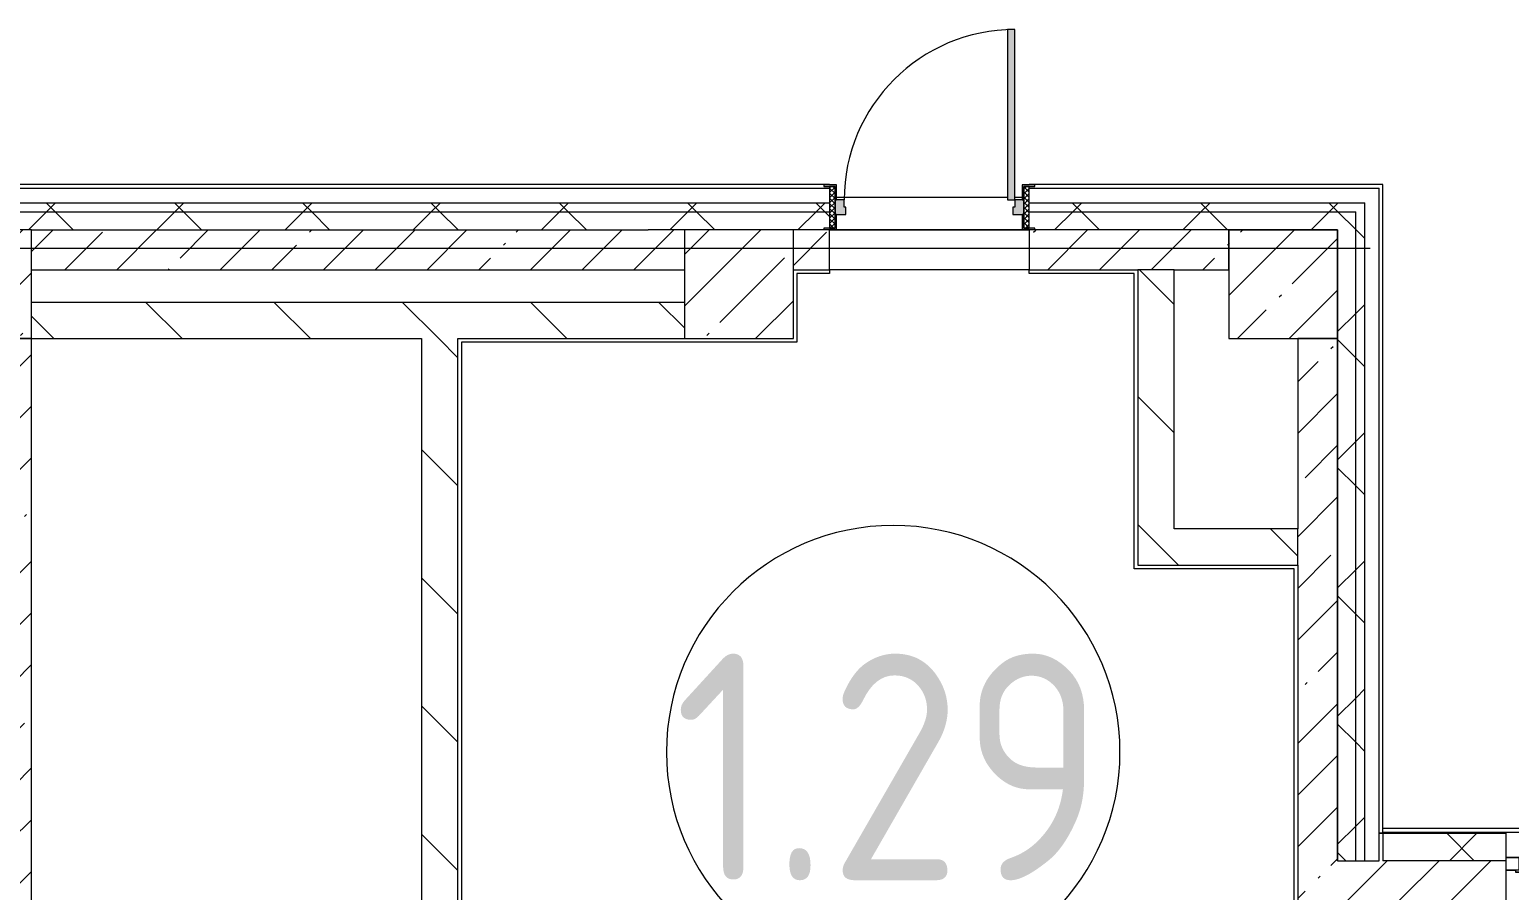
# Model space of a CAD drawing. Header units: millimetres. Extents: x 54725 to 263872, y -8553 to 29614.
# Drawn here: x 163262 to 171419, y 23456 to 28205 of the extents above; entities that cross this region are included whole.
import ezdxf

# ---------------------------------------------------------------- set-up
doc = ezdxf.new("R2010")
doc.units = ezdxf.units.MM
for name, color, linetype, lineweight in [('A-AREA-IDEN', 7, 'Continuous', 9), ('A-GLAZ-2', 7, 'Continuous', 5), ('A-WALL', 7, 'Continuous', 9), ('A-WALL-4', 7, 'Continuous', 5), ('I-WALL-3', 7, 'Continuous', 5), ('S-COLS', 7, 'Continuous', 5), ('S-STRS-4', 7, 'Continuous', 5), ('Оси', 7, 'Continuous', 9)]:
    doc.layers.add(name, color=color, linetype=linetype, lineweight=lineweight)
for name, color, linetype, lineweight, true_color in [('A-DOOR-3', 7, 'Continuous', 5, 0xaaaaaa), ('A-DOOR-4', 7, 'Continuous', 5, 0xe2e2e2), ('A-DOOR-FRAM-2', 7, 'Continuous', 5, 0xe2e2e2), ('A-DOOR-FRAM-3', 7, 'Continuous', 5, 0xaaaaaa), ('A-FLOR-1', 7, 'Continuous', 5, 0xaaaaaa)]:
    doc.layers.add(name, color=color, linetype=linetype, lineweight=lineweight, true_color=true_color)
doc.styles.add('GOST Common_3', font='GOST_Common.ttf', dxfattribs={"width": 0.9, "height": 1250})
pattern_1 = [(45, (136861.56, 0), (-285.123, 285.123), []), (45, (137146.7, 0), (-285.123, 285.123), [504.031, -100.806, 16.764, -84.042])]
pattern_2 = [(135, (136861.56, 0), (-353.5534, -353.5534), [])]
pattern_3 = [(45, (136861.56, 0), (-353.5534, 353.5534), []), (135, (136861.56, 0), (-353.5534, -353.5534), [])]

# ---------------------------------------------------------------- blocks, each defined once
blk = doc.blocks.new('BSC_Колонна _Прямоугольная - 600х600-V126-Общий план 1 этажа с размещением фрагментов 1_10-1_12')
at = {"layer": 'S-COLS'}
h = blk.add_hatch(dxfattribs=at)
h.set_pattern_fill('FP_89', color=256, style=0, pattern_type=2)
h.set_pattern_definition([(45, (-26110, -26800), (-285.123, 285.123), []), (45, (-25824.88, -26800), (-285.123, 285.123), [504.031, -100.806, 16.764, -84.042])])
h.paths.add_polyline_path([(-300, -300), (300, -300), (300, 300), (-300, 300), (-300, 80)])
for p, q in [((300, 300), (-300, 300)), ((-300, 300), (-300, -300)), ((300, -300), (300, 300)), ((-300, -300), (300, -300))]:
    blk.add_line(p, q, dxfattribs=at)
blk = doc.blocks.new('BSC_Колонна _Прямоугольная - 600х600-V160-Общий план 1 этажа с размещением фрагментов 1_10-1_12')
at = {"layer": 'S-COLS'}
h = blk.add_hatch(dxfattribs=at)
h.set_pattern_fill('FP_108', color=256, style=0, pattern_type=2)
h.set_pattern_definition([(45, (-30310, -26800), (-285.123, 285.123), []), (45, (-30024.88, -26800), (-285.123, 285.123), [504.031, -100.806, 16.764, -84.042])])
h.paths.add_polyline_path([(213.9, -300), (300, -300), (300, 300), (-300, 300), (-300, -300)])
for p, q in [((300, 300), (-300, 300)), ((-300, 300), (-300, -300)), ((300, -300), (300, 300)), ((-300, -300), (300, -300))]:
    blk.add_line(p, q, dxfattribs=at)
blk = doc.blocks.new('120_Окно_СКБ_2Ст - 120_Окно_СКБ_2Ст 3100х2500 _мал_створка слева_-V186-Общий план 1 этажа с размещением фрагментов 1_10-1_12')
at = {"layer": 'A-GLAZ-2'}
for p, q in [((-1550, -127), (-1550, -57)), ((-1550, -57), (-1480, -57)), ((1550, -57), (-1550, -57)), ((-1480, -57), (-1480, -127)), ((650, -127), (650, -57)), ((650, -57), (720, -57)), ((720, -57), (720, -127)), ((1480, -127), (1480, -57)), ((1480, -57), (1550, -57)), ((1550, -57), (1550, -127)), ((-1480, -127), (-1550, -127)), ((-1550, -127), (-1500, -127)), ((-1480, -127), (-1500, -127)), ((-1500, -127), (-1500, -137)), ((-1500, -137), (670, -137)), ((670, -137), (-1500, -137)), ((650, -87), (-1480, -87)), ((-1480, -87), (-1480, -127)), ((-1430, -137), (-1430, -87)), ((-1430, -107), (600, -107)), ((600, -117), (-1430, -117)), ((600, -137), (600, -87)), ((650, -127), (650, -87)), ((720, -127), (650, -127)), ((670, -127), (650, -127)), ((670, -127), (700, -127)), ((670, -137), (670, -127)), ((720, -127), (700, -127)), ((700, -127), (700, -137)), ((700, -137), (1500, -137)), ((1500, -137), (700, -137)), ((1480, -87), (720, -87)), ((720, -87), (720, -127)), ((770, -137), (770, -87)), ((770, -107), (1430, -107)), ((1430, -117), (770, -117)), ((1430, -137), (1430, -87)), ((1480, -127), (1480, -87)), ((1550, -127), (1480, -127)), ((1500, -127), (1480, -127)), ((1500, -127), (1550, -127)), ((1500, -137), (1500, -127))]:
    blk.add_line(p, q, dxfattribs=at)
blk = doc.blocks.new('Перекрытия 3 - Перекрытия 4-20977624-Общий план 1 этажа с размещением фрагментов 1_10-1_12')
at = {"layer": 'S-STRS-4'}
h = blk.add_hatch(dxfattribs=at)
h.set_pattern_fill('FP_61', color=256, style=0, pattern_type=2)
h.set_pattern_definition([(45, (0, 0), (-285.123, 285.123), []), (45, (285.12, 0), (-285.123, 285.123), [504.031, -100.806, 16.764, -84.042])])
h.paths.add_polyline_path([(23710, 20500), (25033.8, 20500), (25033.8, 26500), (23710, 26500), (23710, 20832.3)])
h.paths.add_polyline_path([(25810, 20500), (26410, 20500), (26410, 22000), (25810, 22000), (25810, 21389.4)])
h.paths.add_polyline_path([(26328.7, 22600), (26410, 22600), (26410, 26500), (25810, 26500), (25810, 22600), (26044.5, 22600)])
for p, q in [((26410, 26500), (25810, 26500)), ((26410, 22600), (26410, 26500)), ((26410, 22600), (26410, 26500))]:
    blk.add_line(p, q, dxfattribs=at)
blk = doc.blocks.new('110_Дверь_СКБ_1Ст_Наружная - ДН-2д_л__ Дверь из подвала ЛК _900 мм в свету_ 3300 фрамуга метал-22954314-Общий план 1 этажа с размещением фрагментов 1_10-1_12')
at = {"layer": 'A-DOOR-3'}
h = blk.add_hatch(dxfattribs=at)
h.set_pattern_fill('FP_147', color=256, style=0, pattern_type=2)
h.set_pattern_definition([(135, (1756.41, 179.685), (-14.14214, -14.14214), []), (225, (1756.41, 179.685), (14.14214, -14.14214), [])])
h.paths.add_polyline_path([(569.5, -125), (569.5, 105), (539.5, 105), (539.5, -125)])
at = {"layer": 'A-DOOR-4'}
h = blk.add_hatch(color=256, dxfattribs=at)
h.paths.add_polyline_path([(-492.5, 30), (-492.5, 113), (-562.5, 113), (-562.5, 105), (-500.5, 105), (-500.5, 30)])
h.paths.add_polyline_path([(539.5, 30), (539.5, 105), (601.5, 105), (601.5, 113), (531.5, 113), (531.5, 30)])
h = blk.add_hatch(color=256, dxfattribs=at)
h.paths.add_polyline_path([(539.5, -50), (539.5, 30), (489.5, 30), (489.5, -10), (479.5, -10), (479.5, -50), (489.5, -50)])
h.paths.add_polyline_path([(-450.5, -50), (-440.5, -50), (-440.5, -10), (-450.5, -10), (-450.5, 30), (-500.5, 30), (-500.5, -50)])
h = blk.add_hatch(color=256, dxfattribs=at)
h.paths.add_polyline_path([(-562.5, -133), (-492.5, -133), (-492.5, -50), (-500.5, -50), (-500.5, -125), (-562.5, -125)])
h.paths.add_polyline_path([(601.5, -133), (601.5, -125), (539.5, -125), (539.5, -50), (531.5, -50), (531.5, -133), (569.5, -133)])
at = {"layer": 'A-DOOR-FRAM-2'}
blk.add_hatch(color=256, dxfattribs=at).paths.add_polyline_path([(489.5, 30), (489.5, 970), (449.5, 970), (449.5, 30)])
at = {"layer": 'A-DOOR-FRAM-3'}
h = blk.add_hatch(dxfattribs=at)
h.set_pattern_fill('FP_148', color=256, style=0, pattern_type=2)
h.set_pattern_definition([(45, (-366.384, 179.685), (-14.1421, 14.1421), []), (135, (-366.384, 179.685), (-14.1421, -14.1421), [])])
h.paths.add_polyline_path([(-530.5, -125), (-500.5, -119.6), (-500.5, 105), (-530.5, 105), (-530.5, -119.5)])
at = {"layer": 'A-DOOR-3'}
for p, q in [((489.5, 970), (449.5, 970)), ((449.5, 970), (449.5, 30)), ((489.5, 30), (489.5, 970)), ((-492.5, 113), (-562.5, 113)), ((-562.5, 113), (-562.5, 105)), ((-562.5, 105), (-500.5, 105)), ((-500.5, 105), (-500.5, 30)), ((-492.5, 30), (-492.5, 113)), ((601.5, 113), (531.5, 113)), ((531.5, 113), (531.5, 30)), ((539.5, 30), (539.5, 105)), ((539.5, 105), (601.5, 105)), ((601.5, 105), (601.5, 113)), ((-500.5, 30), (-492.5, 30)), ((449.5, 30), (489.5, 30)), ((531.5, 30), (539.5, 30)), ((-492.5, -50), (-500.5, -50)), ((-500.5, -50), (-500.5, -125)), ((-492.5, -133), (-492.5, -50)), ((539.5, -50), (531.5, -50)), ((531.5, -50), (531.5, -133)), ((539.5, -125), (539.5, -50)), ((-562.5, -125), (-562.5, -133)), ((-500.5, -125), (-562.5, -125)), ((-562.5, -133), (-492.5, -133)), ((531.5, -133), (601.5, -133)), ((601.5, -125), (539.5, -125)), ((601.5, -133), (601.5, -125))]:
    blk.add_line(p, q, dxfattribs=at)
blk.add_arc((489.5, 30), 940, 90, 180, dxfattribs=at)
at = {"layer": 'A-DOOR-FRAM-3'}
for p, q in [((-500.5, 105), (-530.5, 105)), ((-530.5, 105), (-530.5, -125)), ((-500.5, -125), (-500.5, 105)), ((569.5, 105), (539.5, 105)), ((539.5, 105), (539.5, -125)), ((569.5, -125), (569.5, 105)), ((-450.5, 30), (-500.5, 30)), ((-500.5, 30), (-500.5, -50)), ((-450.5, -10), (-450.5, 30)), ((489.5, 30), (489.5, -10)), ((539.5, 30), (489.5, 30)), ((539.5, -50), (539.5, 30)), ((-500.5, -50), (-440.5, -50)), ((-440.5, -10), (-450.5, -10)), ((-440.5, -50), (-440.5, -10)), ((489.5, -10), (479.5, -10)), ((479.5, -10), (479.5, -50)), ((479.5, -50), (539.5, -50)), ((-530.5, -125), (-500.5, -125)), ((539.5, -125), (569.5, -125))]:
    blk.add_line(p, q, dxfattribs=at)
blk = doc.blocks.new('Марка_Помещения - Номер-25198446-Общий план 1 этажа с размещением фрагментов 1_10-1_12')
at = {"layer": 'A-AREA-IDEN'}
for start, end in [(360, 180), (180, 360)]:
    blk.add_arc((0, 0), 2.5, start, end, dxfattribs=at)

msp = doc.modelspace()

# ---------------------------------------------------------------- hatches: boundary and pattern name
at = {"layer": 'A-WALL-4'}
h = msp.add_hatch(dxfattribs=at)
h.set_pattern_fill('FP_84', color=256, style=0, pattern_type=2)
h.set_pattern_definition(pattern_3)
h.paths.add_polyline_path([(170572, 27200), (170621.6, 27200), (170621.6, 27250), (168771.6, 27250), (168771.6, 27200), (170571.6, 27200)])
h.paths.add_polyline_path([(156471.8, 27200), (157071.6, 27200), (157071.6, 27250), (156471.8, 27250), (156471.8, 27210)])
h.paths.add_polyline_path([(158771.6, 27200), (167671.6, 27200), (167671.6, 27250), (158771.6, 27250), (158771.6, 27210)])
h.paths.add_polyline_path([(151621.6, 27200), (151971.8, 27202.5), (151971.8, 27250), (150591.6, 27250), (150591.6, 27200), (151171.6, 27200)])
h.paths.add_polyline_path([(153751, 27200), (153771.8, 27200), (153771.8, 27250), (152871.8, 27250), (152871.8, 27200), (153460.4, 27200)])
h.paths.add_polyline_path([(154799.8, 27200), (155571.8, 27200), (155571.8, 27250), (154671.8, 27250), (154671.8, 27200)])
h = msp.add_hatch(dxfattribs=at)
h.set_pattern_fill('FP_84', color=256, style=0, pattern_type=2)
h.set_pattern_definition(pattern_3)
h.paths.add_polyline_path([(161092.7, 27100), (167639.6, 27102), (167639.6, 27110), (167671.6, 27115.5), (167671.6, 27200), (158771.6, 27200), (158771.6, 27100), (159371.6, 27100)])
h.paths.add_polyline_path([(152871.8, 27100), (153771.8, 27100), (153771.8, 27200), (152871.8, 27197.6)])
h.paths.add_polyline_path([(151971.8, 27100), (151971.8, 27200), (150591.6, 27200), (150591.6, 27100), (151653.4, 27100)])
h.paths.add_polyline_path([(170571.6, 27100), (170571.6, 27200), (168771.6, 27200), (168771.6, 27110), (168803.6, 27109.2), (168803.6, 27102), (170531.9, 27100)])
h.paths.add_polyline_path([(154671.8, 27100), (155571.8, 27100), (155571.8, 27200), (154671.8, 27200), (154671.8, 27166.5)])
h.paths.add_polyline_path([(156471.8, 27100), (157071.6, 27100), (157071.6, 27200), (156471.8, 27200), (156471.8, 27116.6)])
h = msp.add_hatch(dxfattribs=at)
h.set_pattern_fill('FP_84', color=256, style=0, pattern_type=2)
h.set_pattern_definition(pattern_3)
h.paths.add_polyline_path([(170571.6, 23620), (170621.6, 23620), (170621.6, 27200), (170571.6, 27199.5), (170571.6, 23635.6)])
h = msp.add_hatch(dxfattribs=at)
h.set_pattern_fill('FP_84', color=256, style=0, pattern_type=2)
h.set_pattern_definition(pattern_3)
h.paths.add_polyline_path([(170531.9, 23620), (170571.6, 23620), (170571.6, 27100), (170471.6, 27100), (170471.8, 23620)])
h = msp.add_hatch(dxfattribs=at)
h.set_pattern_fill('FP_84', color=256, style=0, pattern_type=2)
h.set_pattern_definition(pattern_3)
h.paths.add_polyline_path([(171056.3, 23620), (171401.6, 23620), (171401.6, 23769.7), (170721.6, 23769.7), (170721.6, 23620), (170901.1, 23620)])
h.paths.add_polyline_path([(175351.6, 23620), (175351.6, 23769.7), (174501.6, 23769.7), (174501.6, 23620), (175344.3, 23620)])
at = {"layer": 'I-WALL-3'}
h = msp.add_hatch(dxfattribs=at)
h.set_pattern_fill('FP_61', color=256, style=0, pattern_type=2)
h.set_pattern_definition(pattern_1)
h.paths.add_polyline_path([(165287.9, 26880), (166671.6, 26880), (166671.6, 27100), (163271.6, 27100), (163271.6, 26880), (163309.6, 26880)])
h = msp.add_hatch(dxfattribs=at)
h.set_pattern_fill('FP_61', color=256, style=0, pattern_type=2)
h.set_pattern_definition(pattern_1)
h.paths.add_polyline_path([(169571, 26880), (169871.6, 26880), (169871.6, 27100), (168771.6, 27100), (168771.6, 26880), (169483.1, 26880)])
h.paths.add_polyline_path([(166871.6, 26880), (166871.6, 27100), (166671.6, 27100), (166671.6, 26880), (166851.6, 26880)])
h.paths.add_polyline_path([(167471.6, 26880), (167671.6, 26880), (167671.6, 27100), (167471.6, 27095.1), (167471.6, 26900)])
h = msp.add_hatch(dxfattribs=at)
h.set_pattern_fill('FP_83', color=256, style=0, pattern_type=2)
h.set_pattern_definition(pattern_2)
h.paths.add_polyline_path([(169483.1, 25450), (169571, 25450), (169571, 26880), (169371, 26880), (169371, 25450)])
h = msp.add_hatch(dxfattribs=at)
h.set_pattern_fill('FP_83', color=256, style=0, pattern_type=2)
h.set_pattern_definition(pattern_2)
h.paths.add_polyline_path([(166871.6, 26500), (166871.6, 26700), (163271.6, 26700), (163271.6, 26500), (166851.6, 26500)])
h = msp.add_hatch(dxfattribs=at)
h.set_pattern_fill('FP_83', color=256, style=0, pattern_type=2)
h.set_pattern_definition(pattern_2)
h.paths.add_polyline_path([(165421.6, 15200), (165621.6, 15200), (165621.6, 26500), (165421.6, 26500), (165421.6, 15220)])
h = msp.add_hatch(dxfattribs=at)
h.set_pattern_fill('FP_61', color=256, style=0, pattern_type=2)
h.set_pattern_definition(pattern_1)
h.paths.add_polyline_path([(170251.6, 22600), (170471.6, 22600), (170471.6, 26500), (170251.6, 26500), (170251.6, 22798.4)])
h = msp.add_hatch(dxfattribs=at)
h.set_pattern_fill('FP_83', color=256, style=0, pattern_type=2)
h.set_pattern_definition(pattern_2)
h.paths.add_polyline_path([(170231.6, 25250), (170251.6, 25250), (170251.6, 25450), (169371, 25450), (169371, 25250), (169851.6, 25250)])
h = msp.add_hatch(dxfattribs=at)
h.set_pattern_fill('FP_61', color=256, style=0, pattern_type=2)
h.set_pattern_definition(pattern_1)
h.paths.add_polyline_path([(170605, 23400), (171401.6, 23401.4), (171401.6, 23620), (170471.6, 23619.7), (170471.6, 23400), (170531.9, 23400)])
h.paths.add_polyline_path([(174501.6, 23400), (175351.6, 23401.4), (175351.6, 23619.7), (175344.3, 23620), (174501.6, 23619.7), (174501.6, 23401.4)])
at = {"layer": 'S-COLS'}
h = msp.add_hatch(dxfattribs=at)
h.set_pattern_fill('FP_61', color=256, style=0, pattern_type=2)
h.set_pattern_definition(pattern_1)
h.paths.add_polyline_path([(170251.6, 26500), (170471.6, 26500), (170471.6, 27100), (169871.6, 27100), (169871.6, 26500)])

# ---------------------------------------------------------------- linework, layer by layer
at = {"layer": 'A-FLOR-1'}
for p, q in [((167671.6, 26860), (167491.6, 26860)), ((167491.6, 26860), (167491.6, 26480)), ((167671.6, 26880), (167671.6, 26860)), ((168771.6, 26860), (168771.6, 26880)), ((169351, 26860), (168771.6, 26860)), ((169351, 25230), (169351, 26860)), ((167491.6, 26480), (165641.6, 26480)), ((165641.6, 26480), (165641.6, 20120)), ((170231.6, 25230), (169351, 25230)), ((170231.6, 22620), (170231.6, 25230))]:
    msp.add_line(p, q, dxfattribs=at)
at = {"layer": 'A-WALL'}
for p, q in [((158771.6, 27330), (167671.6, 27330)), ((168771.6, 27330), (170701.6, 27330)), ((170701.6, 23620), (170701.6, 27330)), ((158771.6, 27250), (167671.6, 27250)), ((168771.6, 27250), (170621.6, 27250)), ((170621.6, 23620), (170621.6, 27250)), ((158771.6, 27200), (167671.6, 27200)), ((168771.6, 27200), (170571.6, 27200)), ((170571.6, 23620), (170571.6, 27200)), ((166871.6, 27100), (166671.6, 27100)), ((167671.6, 27100), (167471.6, 27100)), ((169871.6, 27100), (168771.6, 27100)), ((169571, 26880), (169371, 26880)), ((170251.6, 25250), (170251.6, 25450)), ((171401.6, 23772.7), (170701.6, 23772.7)), ((171401.6, 23769.7), (170701.6, 23769.7)), ((170721.6, 23777.7), (170721.6, 23772.7)), ((170721.6, 23769.7), (170721.6, 23620)), ((170471.6, 23620), (170701.6, 23620)), ((171401.6, 23620), (170721.6, 23620))]:
    msp.add_line(p, q, dxfattribs=at)
at = {"layer": 'A-WALL-4'}
for p, q in [((167671.6, 27350), (158771.6, 27350)), ((170721.6, 27350), (168771.6, 27350)), ((170721.6, 23777.7), (170721.6, 27350)), ((167709.6, 27280), (168651.6, 27280)), ((168691.6, 27280), (168733.6, 27280)), ((163271.6, 27100), (166671.6, 27100)), ((168771.6, 27100), (167671.6, 27100)), ((169871.6, 27100), (170471.6, 27100)), ((170471.6, 27100), (170471.6, 23620)), ((170721.4, 23799.7), (176986.6, 23799.7)), ((170721.6, 23777.7), (176871.6, 23777.7)), ((171401.6, 23620), (171401.6, 23777.7))]:
    msp.add_line(p, q, dxfattribs=at)
at = {"layer": 'I-WALL-3'}
for p, q in [((167671.6, 26880), (167671.6, 27100)), ((167671.6, 27100), (168771.6, 27100)), ((168771.6, 27100), (168771.6, 26880)), ((169871.6, 26880), (169871.6, 27100)), ((163271.6, 26880), (166871.6, 26880)), ((167471.6, 26880), (167671.6, 26880)), ((168771.6, 26880), (167671.6, 26880)), ((168771.6, 26880), (169371, 26880)), ((169371, 26880), (169371, 25250)), ((169571, 26880), (169871.6, 26880)), ((169571, 25450), (169571, 26880)), ((166871.6, 26700), (163271.6, 26700)), ((163271.6, 26500), (165421.6, 26500)), ((165421.6, 26500), (165421.6, 15200)), ((165621.6, 20100), (165621.6, 26500)), ((165621.6, 26500), (166871.6, 26500)), ((170251.6, 26500), (170251.6, 25450)), ((170471.6, 26500), (170251.6, 26500)), ((170471.6, 23620), (170471.6, 26500)), ((170251.6, 25450), (169571, 25450)), ((169371, 25250), (170251.6, 25250)), ((170251.6, 25250), (170251.6, 22600)), ((171401.6, 23004), (171401.6, 23620))]:
    msp.add_line(p, q, dxfattribs=at)
at = {"layer": 'S-COLS'}
for p, q in [((170471.6, 27100), (169871.6, 27100)), ((169871.6, 27100), (169871.6, 26500)), ((170471.6, 26500), (170471.6, 27100)), ((169871.6, 26500), (170471.6, 26500))]:
    msp.add_line(p, q, dxfattribs=at)
at = {"layer": 'Оси'}
msp.add_line((158152, 27000), (170652, 27000), dxfattribs=at)

# ---------------------------------------------------------------- block references
at = {"layer": 'A-AREA-IDEN', "xscale": 499.9999999999995, "yscale": 499.9999999999995, "zscale": 499.9999999999995}
msp.add_blockref('Марка_Помещения - Номер-25198446-Общий план 1 этажа с размещением фрагментов 1_10-1_12', (168022.2, 24219.5), dxfattribs=at)
at = {"layer": 'A-DOOR-3'}
msp.add_blockref('110_Дверь_СКБ_1Ст_Наружная - ДН-2д_л__ Дверь из подвала ЛК _900 мм в свету_ 3300 фрамуга метал-22954314-Общий план 1 этажа с размещением фрагментов 1_10-1_12', (168202.1, 27235), dxfattribs=at)
at = {"layer": 'A-GLAZ-2'}
msp.add_blockref('120_Окно_СКБ_2Ст - 120_Окно_СКБ_2Ст 3100х2500 _мал_створка слева_-V186-Общий план 1 этажа с размещением фрагментов 1_10-1_12', (172951.6, 23694.7), dxfattribs=at)
at = {"layer": 'S-COLS'}
for name, p in [('BSC_Колонна _Прямоугольная - 600х600-V126-Общий план 1 этажа с размещением фрагментов 1_10-1_12', (162971.6, 26800)), ('BSC_Колонна _Прямоугольная - 600х600-V160-Общий план 1 этажа с размещением фрагментов 1_10-1_12', (167171.6, 26800))]:
    msp.add_blockref(name, p, dxfattribs=at)
at = {"layer": 'S-STRS-4'}
msp.add_blockref('Перекрытия 3 - Перекрытия 4-20977624-Общий план 1 этажа с размещением фрагментов 1_10-1_12', (136861.6, 0), dxfattribs=at)

# ---------------------------------------------------------------- texts
at = {"layer": 'A-AREA-IDEN', "insert": (166812.8, 24762.3), "char_height": 1250, "width": 3030.379, "attachment_point": 1, "style": 'GOST Common_3'}
msp.add_mtext('1.29', dxfattribs=at)

doc.saveas('drawing.dxf')
